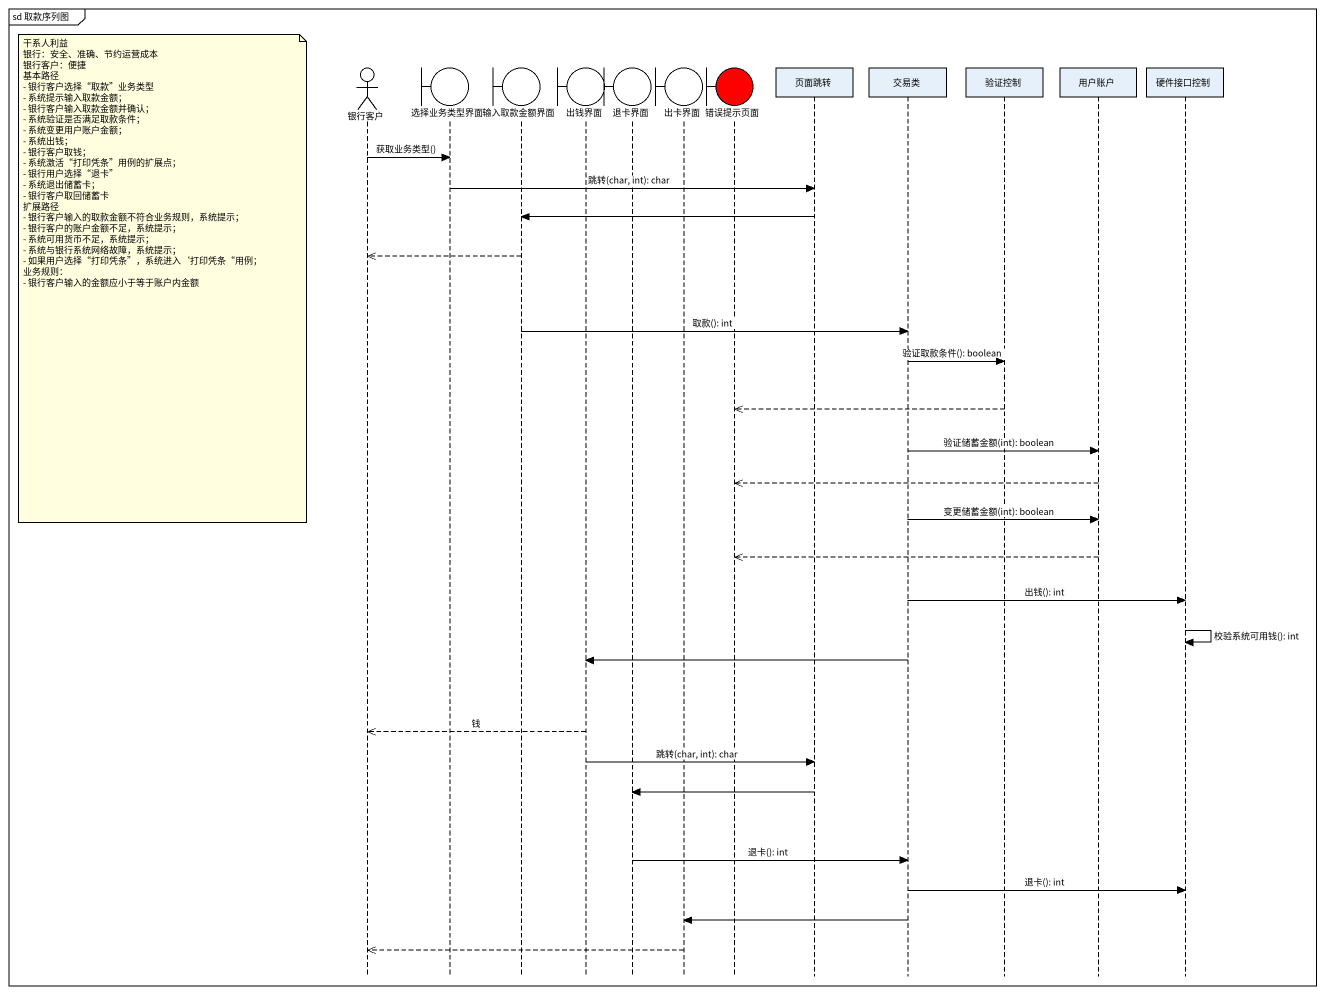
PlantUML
@startuml
mainframe sd 取款序列图
hide footbox
actor 银行客户
boundary 选择业务类型界面
boundary 输入取款金额界面
boundary 出钱界面
boundary 退卡界面
boundary 出卡界面
boundary 错误提示页面 #FF0000
participant 页面跳转
participant 交易类
participant 验证控制
participant 用户账户
participant 硬件接口控制

银行客户 -> 选择业务类型界面 : 获取业务类型()
选择业务类型界面 -> 页面跳转 : 跳转(char, int): char
页面跳转 -> 输入取款金额界面
输入取款金额界面 -->> 银行客户
note left of 银行客户
  干系人利益
  银行：安全、准确、节约运营成本
  银行客户：便捷
  基本路径
  - 银行客户选择“取款”业务类型
  - 系统提示输入取款金额；
  - 银行客户输入取款金额并确认；
  - 系统验证是否满足取款条件；
  - 系统变更用户账户金额；
  - 系统出钱；
  - 银行客户取钱；
  - 系统激活“打印凭条”用例的扩展点；
  - 银行用户选择“退卡”
  - 系统退出储蓄卡；
  - 银行客户取回储蓄卡
  扩展路径
  - 银行客户输入的取款金额不符合业务规则，系统提示；
  - 银行客户的账户金额不足，系统提示；
  - 系统可用货币不足，系统提示；
  - 系统与银行系统网络故障，系统提示；
  - 如果用户选择“打印凭条”，系统进入‘打印凭条“用例；
  业务规则：
  - 银行客户输入的金额应小于等于账户内金额
end note
输入取款金额界面 -> 交易类 : 取款(): int
交易类 -> 验证控制 : 验证取款条件(): boolean
验证控制 -->> 错误提示页面
交易类 -> 用户账户 : 验证储蓄金额(int): boolean
用户账户 -->> 错误提示页面
交易类 -> 用户账户 : 变更储蓄金额(int): boolean
用户账户 -->> 错误提示页面
交易类 -> 硬件接口控制 : 出钱(): int
硬件接口控制 -> 硬件接口控制 : 校验系统可用钱(): int
交易类 -> 出钱界面
出钱界面 -->> 银行客户 : 钱
出钱界面 -> 页面跳转 : 跳转(char, int): char
页面跳转 -> 退卡界面
退卡界面 -> 交易类 : 退卡(): int
交易类 -> 硬件接口控制 : 退卡(): int
交易类 -> 出卡界面
出卡界面 -->> 银行客户
@enduml
